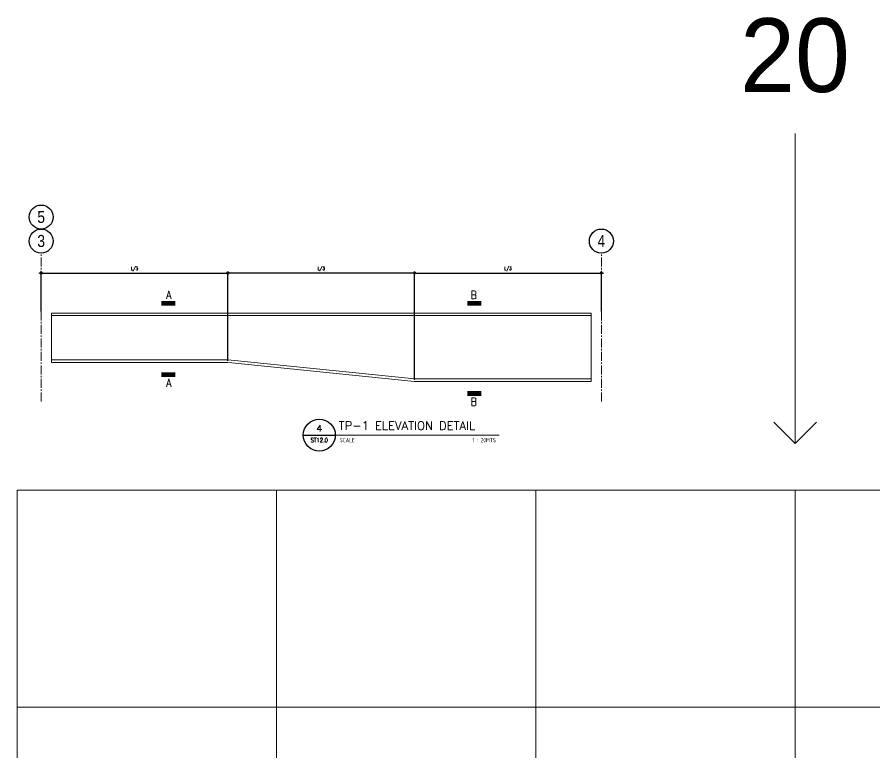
# Model space of a CAD drawing. Header units: millimetres. Extents: x 0 to 437400, y -7936 to 73710.
# Drawn here: x 29160 to 39878, y 10277 to 19470 of the extents above; entities that cross this region are included whole.
import ezdxf
from ezdxf.enums import TextEntityAlignment as Align

# ---------------------------------------------------------------- set-up
doc = ezdxf.new("R2010")
doc.units = ezdxf.units.MM
doc.header["$LTSCALE"] = 10
doc.header["$MEASUREMENT"] = 0
for name, pattern in [('CENTER', [50.8, 31.75, -6.35, 6.35, -6.35]), ('CENTER2', [1.125, 0.75, -0.125, 0.125, -0.125]), ('PHANTOM2', [1.25, 0.625, -0.125, 0.125, -0.125, 0.125, -0.125])]:
    doc.linetypes.add(name, pattern=pattern)
doc.layers.add('A_LINE', color=1, linetype='Continuous')
doc.layers.add('TARGET-MAIN', color=1, linetype='Continuous')
for name, color, linetype, lineweight in [('DIM', 1, 'Continuous', 5), ('S-ANNO-DIMS', 1, 'Continuous', 5), ('S-Anno-Symb', 143, 'PHANTOM2', 13), ('S-BEAM-IDEN', 2, 'Continuous', 9), ('S_GRID LINES', 252, 'Continuous', 5), ('TEXT', 2, 'Continuous', 20)]:
    doc.layers.add(name, color=color, linetype=linetype, lineweight=lineweight)
doc.layers.add('S-DETL-GRID', color=62, linetype='Continuous', lineweight=9, plot=False)
doc.styles.add('200', font='simplex.shx', dxfattribs={"width": 0.85, "height": 40})
doc.styles.add('80', font='simplex.shx', dxfattribs={"width": 0.8, "height": 40})
doc.styles.add('ARCHITEXT', font='architxt.shx', dxfattribs={"width": 0.85})
doc.styles.add('ARIALNW', font='ARIALN.TTF')
doc.styles.add('SIMPLEX', font='SIMPLEX.shx', dxfattribs={"width": 1.1})
doc.dimstyles.new('DDIM20', dxfattribs={"dimtxt": 40, "dimasz": 0.4, "dimexe": 20, "dimexo": 20, "dimgap": 20, "dimtad": 1, "dimdec": 0, "dimrnd": 1, "dimdsep": 46, "dimtxsty": '80', "dimblk1": 'ESCADIM_ARW', "dimblk2": 'ESCADIM_ARW', "dimsah": 1, "dimcen": 50, "dimclrd": 1, "dimclre": 1, "dimclrt": 52, "dimadec": 0, "dimazin": 0, "dimtfac": 1, "dimtdec": 0, "dimtofl": 0, "dimtmove": 0, "dimatfit": 3, "dimldrblk": 'ESCADIM_ARW', "dimfxl": 1, "dimtolj": 1, "dimtzin": 0, "dimarcsym": 0})

# ---------------------------------------------------------------- blocks, each defined once
blk = doc.blocks.new('ESCADIM_ARW')
at = {"color": 9}
blk.add_line((75, 0), (-75, 0), dxfattribs=at)
blk.add_circle((0, 0), 37.5, dxfattribs=at)
blk = doc.blocks.new('*D313')
at = {"layer": 'Defpoints', "color": 0, "transparency": 16777216}
for p in [(31793, 16272), (29460, 15772), (31793, 15154)]:
    blk.add_point(p, dxfattribs=at)
at = {"layer": 'S-ANNO-DIMS', "color": 1, "lineweight": -2, "transparency": 16777216}
for p, q in [((29460, 15792), (29460, 16292)), ((31793, 15174), (31793, 16292)), ((29460, 16272), (31793, 16272))]:
    blk.add_line(p, q, dxfattribs=at)
at = {"layer": 'S-ANNO-DIMS', "color": 1, "lineweight": -2, "transparency": 16777216, "xscale": 0.4, "yscale": 0.4, "zscale": 0.4, "rotation": 180}
blk.add_blockref('ESCADIM_ARW', (29460, 16272), dxfattribs=at)
at = {"layer": 'S-ANNO-DIMS', "color": 1, "lineweight": -2, "transparency": 16777216, "xscale": 0.4, "yscale": 0.4, "zscale": 0.4}
blk.add_blockref('ESCADIM_ARW', (31793, 16272), dxfattribs=at)
at = {"layer": 'S-ANNO-DIMS', "color": 52, "transparency": 16777216, "insert": (30627, 16322), "char_height": 40, "attachment_point": 5, "style": '80'}
blk.add_mtext('\\A1;L/3', dxfattribs=at)
blk = doc.blocks.new('*D314')
at = {"layer": 'Defpoints', "color": 0, "transparency": 16777216}
for p in [(31793, 16272), (31793, 15154), (34127, 14917)]:
    blk.add_point(p, dxfattribs=at)
at = {"layer": 'S-ANNO-DIMS', "color": 1, "lineweight": -2, "transparency": 16777216}
for p, q in [((31793, 15174), (31793, 16292)), ((34127, 14937), (34127, 16292)), ((34126, 16272), (31794, 16272))]:
    blk.add_line(p, q, dxfattribs=at)
at = {"layer": 'S-ANNO-DIMS', "color": 1, "lineweight": -2, "transparency": 16777216, "xscale": 0.4, "yscale": 0.4, "zscale": 0.4, "rotation": 180}
blk.add_blockref('ESCADIM_ARW', (31793, 16272), dxfattribs=at)
at = {"layer": 'S-ANNO-DIMS', "color": 1, "lineweight": -2, "transparency": 16777216, "xscale": 0.4, "yscale": 0.4, "zscale": 0.4}
blk.add_blockref('ESCADIM_ARW', (34127, 16272), dxfattribs=at)
at = {"layer": 'S-ANNO-DIMS', "color": 52, "transparency": 16777216, "insert": (32960, 16322), "char_height": 40, "attachment_point": 5, "style": '80'}
blk.add_mtext('\\A1;L/3', dxfattribs=at)
blk = doc.blocks.new('*D315')
at = {"layer": 'Defpoints', "color": 0, "transparency": 16777216}
for p in [(36460, 16272), (36460, 15772), (34127, 14917)]:
    blk.add_point(p, dxfattribs=at)
at = {"layer": 'S-ANNO-DIMS', "color": 1, "lineweight": -2, "transparency": 16777216}
for p, q in [((34127, 14937), (34127, 16292)), ((36460, 15792), (36460, 16292)), ((34127, 16272), (36460, 16272))]:
    blk.add_line(p, q, dxfattribs=at)
at = {"layer": 'S-ANNO-DIMS', "color": 1, "lineweight": -2, "transparency": 16777216, "xscale": 0.4, "yscale": 0.4, "zscale": 0.4, "rotation": 180}
blk.add_blockref('ESCADIM_ARW', (34127, 16272), dxfattribs=at)
at = {"layer": 'S-ANNO-DIMS', "color": 1, "lineweight": -2, "transparency": 16777216, "xscale": 0.4, "yscale": 0.4, "zscale": 0.4}
blk.add_blockref('ESCADIM_ARW', (36460, 16272), dxfattribs=at)
at = {"layer": 'S-ANNO-DIMS', "color": 52, "transparency": 16777216, "insert": (35293, 16322), "char_height": 40, "attachment_point": 5, "style": '80'}
blk.add_mtext('\\A1;L/3', dxfattribs=at)
blk = doc.blocks.new('TARGET-DWGLABEL')
at = {"layer": 'TARGET-MAIN'}
blk.add_line((-7.5, 0), (7.5, 0), dxfattribs=at)
blk.add_circle((0, 0), 7.5, dxfattribs=at)
at = {"layer": 'TARGET-MAIN', "color": 2, "style": 'ARCHITEXT', "width": 0.85}
blk.add_text('SCALE', height=2, dxfattribs=at).set_placement((9.66, -2.36), align=Align.MIDDLE_LEFT)
at = {"layer": 'TARGET-MAIN', "color": 4, "style": 'ARCHITEXT', "width": 0.85}
blk.add_attdef('DWG_NO.', text='', height=3, dxfattribs=at).set_placement((0, 3.17), align=Align.MIDDLE_CENTER)
at = {"layer": 'TARGET-MAIN', "color": 6, "style": 'ARCHITEXT', "width": 0.85}
blk.add_attdef('DRAWING_TITLE', text='', height=5, dxfattribs=at).set_placement((9.08, 4.41), align=Align.MIDDLE_LEFT)
at = {"layer": 'TARGET-MAIN', "color": 3, "style": 'ARCHITEXT', "width": 0.85}
blk.add_attdef('SHT_NO.', text='', height=2, dxfattribs=at).set_placement((-0.02, -2.36), align=Align.MIDDLE_CENTER)
at = {"layer": 'TARGET-MAIN', "color": 2, "style": 'ARCHITEXT', "width": 0.85}
blk.add_attdef('SCALE', text='', height=2, dxfattribs=at).set_placement((69.6, -2.36), align=Align.MIDDLE_RIGHT)

msp = doc.modelspace()

# ---------------------------------------------------------------- linework, layer by layer
for centre in [(29460, 16972.11738), (29460, 16672.11738), (36460, 16672.11738)]:
    msp.add_circle(centre, 150)
at = {"layer": 'A_LINE', "color": 1, "lineweight": 13}
msp.add_line((32735.80717, 14247.2667), (35184.19283, 14247.2667), dxfattribs=at)
at = {"layer": 'S-Anno-Symb', "linetype": 'CENTER', "ltscale": 0.5}
for points in [[(30960, 15895.33726, 0, 0, 0), (30960, 15004.11738, 58.82177, 58.82177, 0), (31136.4653, 15004.11738, 0, 0, 0)], [(34960, 15895.33726, 0, 0, 0), (34960, 14767.11738, 58.82177, 58.82177, 0), (34783.5347, 14767.11738, 0, 0, 0)]]:
    msp.add_lwpolyline(points, format="xyseb", dxfattribs=at)
at = {"layer": 'S-Anno-Symb', "linetype": 'CENTER'}
for points in [[(30960, 15895.33726, 58.82177, 58.82177, 0), (31136.4653, 15895.33726, 0, 0, 0)], [(34960, 15895.33726, 58.82177, 58.82177, 0), (34783.5347, 15895.33726, 0, 0, 0)]]:
    msp.add_lwpolyline(points, format="xyseb", dxfattribs=at)
at = {"layer": 'S-BEAM-IDEN'}
for p, q in [((29587.1255, 15772.11738), (36332.8745, 15772.11738)), ((29587.1255, 15154.11738), (29587.1255, 15772.11738)), ((36332.8745, 15772.11738), (36332.8745, 14917.11738)), ((29587.1255, 15740.11738), (36332.8745, 15740.11738)), ((29587.1255, 15186.11738), (31794.59537, 15186.11738)), ((29587.1255, 15154.11738), (31793.33333, 15154.11738)), ((31794.59537, 15186.11738), (34127.9287, 14949.11738)), ((31802.65124, 15153.38126), (34126.66667, 14917.11738)), ((34126.66667, 14917.11738), (36332.8745, 14917.11738)), ((34127.9287, 14949.11738), (36332.8745, 14949.11738))]:
    msp.add_line(p, q, dxfattribs=at)
at = {"layer": 'S-DETL-GRID'}
for p, q in [((32400, 13559.99998), (32400, 0)), ((35640, 13559.99998), (35640, 0)), ((38880, 13559.99998), (38880, 0)), ((48600, 10847.99998), (29160, 10847.99998))]:
    msp.add_line(p, q, dxfattribs=at)
for points in [[(38880, 18014.37436), (38880, 14142.25419), (38613.20989, 14409.0443)], [(38880, 18014.37436), (38880, 14142.25419), (39146.79011, 14409.0443)]]:
    msp.add_lwpolyline(points, dxfattribs=at)
at = {"layer": 'S-DETL-GRID', "color": 252}
msp.add_lwpolyline([(29160, 13559.99998), (48600, 13559.99998), (48600, 0), (29160, 0)], close=True, dxfattribs=at)
at = {"layer": 'S_GRID LINES', "linetype": 'CENTER2', "ltscale": 15}
for p, q in [((29460, 14667.11738), (29460, 16522.11738)), ((36460, 14667.11738), (36460, 16522.11738))]:
    msp.add_line(p, q, dxfattribs=at)

# ---------------------------------------------------------------- block references
at = {"layer": 'TARGET-MAIN', "color": 1, "lineweight": 13}
ref = msp.add_blockref('TARGET-DWGLABEL', (32935.80717, 14247.2667), dxfattribs=dict(at, xscale=26.66666666666666, yscale=26.66666666666666, zscale=26.66666666666666))
ref.add_attrib('DWG_NO.', '4', dxfattribs={"color": 4, "height": 80, "style": 'SIMPLEX', "width": 1.1}).set_placement((32935.80717, 14331.89067), align=Align.MIDDLE_CENTER)
ref.add_attrib('SHT_NO.', 'ST12.0', dxfattribs={"color": 3, "height": 53.333333, "style": 'SIMPLEX', "width": 0.8}).set_placement((32935.39966, 14184.46047), align=Align.MIDDLE_CENTER)
ref.add_attrib('DRAWING_TITLE', 'TP-1 ELEVATION DETAIL', dxfattribs={"color": 5, "height": 106.6666667, "style": 'SIMPLEX'}).set_placement((33177.9147, 14364.77643), align=Align.MIDDLE_LEFT)
ref.add_attrib('SCALE', '1 : 20MTS', dxfattribs={"color": 2, "height": 53.333333, "style": 'ARCHITEXT', "width": 0.85}).set_placement((35142.06285, 14184.46047), align=Align.MIDDLE_RIGHT)

# ---------------------------------------------------------------- texts
at = {"layer": 'DIM', "color": 3, "char_height": 100, "attachment_point": 5, "style": '200'}
for s, insert in [('\\A1;A', (31054.03648, 15998.63214)), ('\\A1;B', (34865.96352, 15998.63214)), ('\\A1;A', (31054.03648, 14901.51969)), ('\\A1;B', (34865.96352, 14664.51969))]:
    msp.add_mtext(s, dxfattribs=dict(at, insert=insert))
at = {"layer": 'S-DETL-GRID'}
msp.add_text('20', height=921.777138, dxfattribs=at).set_placement((38880, 18534.39011), align=Align.CENTER)
at = {"layer": 'TEXT', "char_height": 150.00001, "width": 943.4511231, "attachment_point": 5, "style": 'ARIALNW'}
for s, insert in [('5', (29460, 16972.11738)), ('3', (29460, 16672.11738)), ('4', (36460, 16672.11738))]:
    msp.add_mtext(s, dxfattribs=dict(at, insert=insert))

# ---------------------------------------------------------------- dimensions: what is measured, and where the dimension line sits
at = {"layer": 'S-ANNO-DIMS'}
for base, p1, p2, picture, middle in [((31793.33333, 16271.99998), (29460, 15772.11738), (31793.33333, 15154.11738), '*D313', (30626.66667, 16322.47617)), ((36460, 16271.99998), (34126.66667, 14917.11738), (36460, 15772.11738), '*D315', (35293.33333, 16322.47617))]:
    dim = msp.add_linear_dim(base=base, p1=p1, p2=p2, text='L/3', dimstyle='DDIM20', dxfattribs=at)
    dim.commit()
    dim.dimension.update_dxf_attribs({"geometry": picture, "text_midpoint": middle})
dim = msp.add_linear_dim(base=(31793.33333, 16271.99998), p1=(34126.66667, 14917.11738), p2=(31793.33333, 15154.11738), angle=180, text='L/3', dimstyle='DDIM20', dxfattribs=at)
dim.commit()
dim.dimension.update_dxf_attribs({"geometry": '*D314', "text_midpoint": (32960, 16322.47617)})

doc.saveas('drawing.dxf')
